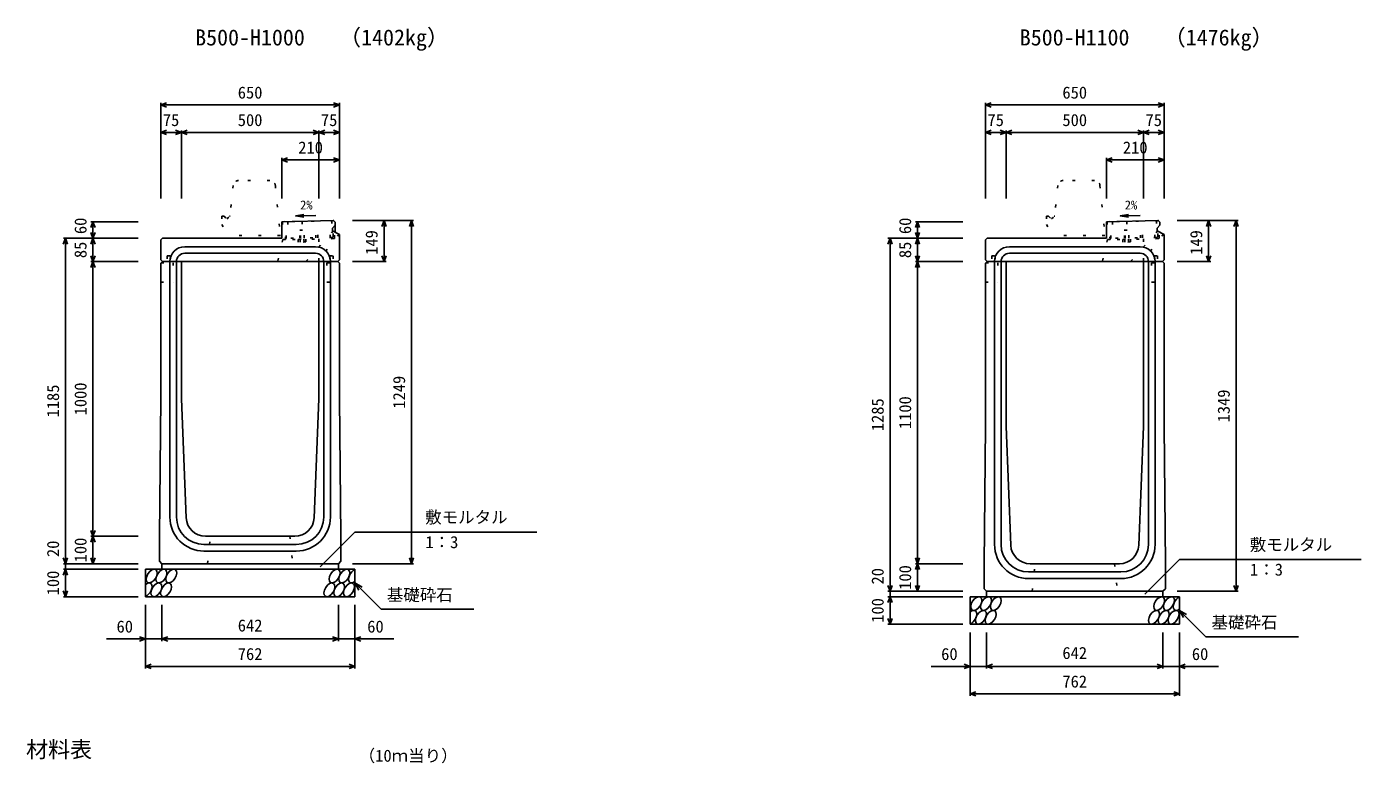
# Model space of a CAD drawing. Units: millimetres, scale not verified. Extents: x -12600 to 12600, y -5940 to 5940.
# Drawn here: x 1887 to 6742, y -2795 to -113 of the extents above; entities that cross this region are included whole.
import ezdxf
from ezdxf.enums import TextEntityAlignment as Align

# ---------------------------------------------------------------- set-up
doc = ezdxf.new("R2010")
doc.units = ezdxf.units.MM
doc.header["$LTSCALE"] = 40
doc.linetypes.add('DOTTED', pattern=[1.75, 0.25, -1.5])
for name, color, linetype, lineweight in [('0-0_DIM', 7, 'Continuous', 25), ('0-2_HATCH', 6, 'Continuous', 25), ('0-5_OUTLINE', 3, 'Continuous', 25), ('0-6_OUTLINE2', 4, 'DOTTED', 25), ('0-7_TXT', 7, 'Continuous', 25)]:
    doc.layers.add(name, color=color, linetype=linetype, lineweight=lineweight)
doc.styles.add('ＭＳ ゴシック', font='')
doc.styles.get('ＭＳ ゴシック').set_extended_font_data('MS Gothic')

msp = doc.modelspace()

# ---------------------------------------------------------------- linework, layer by layer
at = {"layer": '0-0_DIM'}
for p, q in [((2375, -391.04), (2375, -738.54)), ((3025, -398.54), (2375, -398.54)), ((3025, -391.04), (3025, -738.54)), ((5375, -391.04), (5375, -738.54)), ((6025, -398.54), (5375, -398.54)), ((6025, -391.04), (6025, -738.54)), ((2450, -498.54), (2375, -498.54)), ((2450, -491.04), (2450, -738.54)), ((2450, -498.54), (2950, -498.54)), ((2950, -491.04), (2950, -738.54)), ((2950, -498.54), (3025, -498.54)), ((5450, -498.54), (5375, -498.54)), ((5450, -491.04), (5450, -738.54)), ((5450, -498.54), (5950, -498.54)), ((5950, -491.04), (5950, -738.54)), ((5950, -498.54), (6025, -498.54)), ((2815, -591.04), (2815, -738.54)), ((2815, -598.54), (3025, -598.54)), ((5815, -591.04), (5815, -738.54)), ((5815, -598.54), (6025, -598.54)), ((2120.5, -823.54), (2293, -823.54)), ((2128, -823.54), (2128, -883.54)), ((3294.5, -819.54), (3072, -819.54)), ((3187, -819.54), (3187, -968.54)), ((3287, -819.54), (3287, -2068.54)), ((5120.5, -823.54), (5293, -823.54)), ((5128, -823.54), (5128, -883.54)), ((6294.5, -819.54), (6072, -819.54)), ((6187, -819.54), (6187, -968.54)), ((6287, -819.54), (6287, -2168.54)), ((2020.5, -883.54), (2293, -883.54)), ((2028, -883.54), (2028, -2068.54)), ((2128, -968.54), (2128, -883.54)), ((5020.5, -883.54), (5293, -883.54)), ((5028, -883.54), (5028, -2168.54)), ((5128, -968.54), (5128, -883.54)), ((2120.5, -968.54), (2293, -968.54)), ((2128, -968.54), (2128, -1968.54)), ((3194.5, -968.54), (3072, -968.54)), ((5120.5, -968.54), (5293, -968.54)), ((5128, -968.54), (5128, -2068.54)), ((6194.5, -968.54), (6072, -968.54)), ((2120.5, -1968.54), (2293, -1968.54)), ((2128, -1968.54), (2128, -2068.54)), ((2954.77, -2079.35), (3081, -1953.11)), ((3081, -1953.11), (3742.46, -1953.11)), ((2020.5, -2068.54), (2293, -2068.54)), ((2028, -2068.54), (2028, -2088.54)), ((3294.5, -2068.54), (3072, -2068.54)), ((5120.5, -2068.54), (5293, -2068.54)), ((5128, -2068.54), (5128, -2168.54)), ((5954.77, -2179.35), (6081, -2053.11)), ((6081, -2053.11), (6742.46, -2053.11)), ((2020.5, -2088.54), (2293, -2088.54)), ((2028, -2088.54), (2028, -2188.54)), ((3081, -2138.54), (3176.76, -2234.29)), ((3081, -2138.54), (3106.98, -2153.54)), ((3081, -2138.54), (3096, -2164.52)), ((5020.5, -2168.54), (5293, -2168.54)), ((5028, -2168.54), (5028, -2188.54)), ((6294.5, -2168.54), (6072, -2168.54)), ((2020.5, -2188.54), (2293, -2188.54)), ((2319, -2449.9), (2319, -2218.54)), ((2379, -2349.9), (2379, -2218.54)), ((3021, -2349.9), (3021, -2218.54)), ((3081, -2449.9), (3081, -2218.54)), ((5020.5, -2188.54), (5293, -2188.54)), ((5028, -2188.54), (5028, -2288.54)), ((3176.76, -2234.29), (3514.31, -2234.29)), ((6081, -2238.54), (6176.76, -2334.29)), ((6081, -2238.54), (6106.98, -2253.54)), ((6081, -2238.54), (6096, -2264.52)), ((5020.5, -2288.54), (5293, -2288.54)), ((5319, -2549.9), (5319, -2318.54)), ((5379, -2449.9), (5379, -2318.54)), ((6021, -2449.9), (6021, -2318.54)), ((6081, -2549.9), (6081, -2318.54)), ((2319, -2342.4), (2177.21, -2342.4)), ((2319, -2342.4), (2379, -2342.4)), ((2384, -2342.4), (3026, -2342.4)), ((3081, -2342.4), (3021, -2342.4)), ((3081, -2342.4), (3222.79, -2342.4)), ((6176.76, -2334.29), (6514.31, -2334.29)), ((2319, -2442.4), (3081, -2442.4)), ((5319, -2442.4), (5177.21, -2442.4)), ((5319, -2442.4), (5379, -2442.4)), ((5384, -2442.4), (6026, -2442.4)), ((6081, -2442.4), (6021, -2442.4)), ((6081, -2442.4), (6222.79, -2442.4)), ((5319, -2542.4), (6081, -2542.4))]:
    msp.add_line(p, q, dxfattribs=at)
for points in [[(2396.14, -406.23), (2375, -398.54), (2396.14, -390.84)], [(3003.86, -390.84), (3025, -398.54), (3003.86, -406.23)], [(5396.14, -406.23), (5375, -398.54), (5396.14, -390.84)], [(6003.86, -390.84), (6025, -398.54), (6003.86, -406.23)], [(2396.14, -490.84), (2375, -498.54), (2396.14, -506.23)], [(2428.86, -490.84), (2450, -498.54), (2428.86, -506.23)], [(2471.14, -506.23), (2450, -498.54), (2471.14, -490.84)], [(2928.86, -490.84), (2950, -498.54), (2928.86, -506.23)], [(2971.14, -490.84), (2950, -498.54), (2971.14, -506.23)], [(3003.86, -490.84), (3025, -498.54), (3003.86, -506.23)], [(5396.14, -490.84), (5375, -498.54), (5396.14, -506.23)], [(5428.86, -490.84), (5450, -498.54), (5428.86, -506.23)], [(5471.14, -506.23), (5450, -498.54), (5471.14, -490.84)], [(5928.86, -490.84), (5950, -498.54), (5928.86, -506.23)], [(5971.14, -490.84), (5950, -498.54), (5971.14, -506.23)], [(6003.86, -490.84), (6025, -498.54), (6003.86, -506.23)], [(2836.14, -590.84), (2815, -598.54), (2836.14, -606.23)], [(3003.86, -590.84), (3025, -598.54), (3003.86, -606.23)], [(5836.14, -590.84), (5815, -598.54), (5836.14, -606.23)], [(6003.86, -590.84), (6025, -598.54), (6003.86, -606.23)], [(2120.3, -844.68), (2128, -823.54), (2135.7, -844.68)], [(3179.3, -840.68), (3187, -819.54), (3194.7, -840.68)], [(3279.3, -840.68), (3287, -819.54), (3294.7, -840.68)], [(5120.3, -844.68), (5128, -823.54), (5135.7, -844.68)], [(6179.3, -840.68), (6187, -819.54), (6194.7, -840.68)], [(6279.3, -840.68), (6287, -819.54), (6294.7, -840.68)], [(2135.7, -862.39), (2128, -883.54), (2120.3, -862.39)], [(5135.7, -862.39), (5128, -883.54), (5120.3, -862.39)], [(2035.7, -904.68), (2028, -883.54), (2020.3, -904.68)], [(2120.3, -904.68), (2128, -883.54), (2135.7, -904.68)], [(5035.7, -904.68), (5028, -883.54), (5020.3, -904.68)], [(5120.3, -904.68), (5128, -883.54), (5135.7, -904.68)], [(2120.3, -947.39), (2128, -968.54), (2135.7, -947.39)], [(2120.3, -989.68), (2128, -968.54), (2135.7, -989.68)], [(3179.3, -947.39), (3187, -968.54), (3194.7, -947.39)], [(5120.3, -947.39), (5128, -968.54), (5135.7, -947.39)], [(5120.3, -989.68), (5128, -968.54), (5135.7, -989.68)], [(6179.3, -947.39), (6187, -968.54), (6194.7, -947.39)], [(2135.7, -1947.39), (2128, -1968.54), (2120.3, -1947.39)], [(2120.3, -1989.68), (2128, -1968.54), (2135.7, -1989.68)], [(2035.7, -2047.39), (2028, -2068.54), (2020.3, -2047.39)], [(2135.7, -2047.39), (2128, -2068.54), (2120.3, -2047.39)], [(3279.3, -2047.39), (3287, -2068.54), (3294.7, -2047.39)], [(5135.7, -2047.39), (5128, -2068.54), (5120.3, -2047.39)], [(5120.3, -2089.68), (5128, -2068.54), (5135.7, -2089.68)], [(2035.7, -2109.68), (2028, -2088.54), (2020.3, -2109.68)], [(2035.7, -2167.39), (2028, -2188.54), (2020.3, -2167.39)], [(5035.7, -2147.39), (5028, -2168.54), (5020.3, -2147.39)], [(5135.7, -2147.39), (5128, -2168.54), (5120.3, -2147.39)], [(6279.3, -2147.39), (6287, -2168.54), (6294.7, -2147.39)], [(5035.7, -2209.68), (5028, -2188.54), (5020.3, -2209.68)], [(5035.7, -2267.39), (5028, -2288.54), (5020.3, -2267.39)], [(2297.86, -2334.71), (2319, -2342.4), (2297.86, -2350.1)], [(2400.14, -2350.1), (2379, -2342.4), (2400.14, -2334.71)], [(2999.86, -2334.71), (3021, -2342.4), (2999.86, -2350.1)], [(3102.14, -2334.71), (3081, -2342.4), (3102.14, -2350.1)], [(2340.14, -2450.1), (2319, -2442.4), (2340.14, -2434.71)], [(3059.86, -2434.71), (3081, -2442.4), (3059.86, -2450.1)], [(5297.86, -2434.71), (5319, -2442.4), (5297.86, -2450.1)], [(5400.14, -2450.1), (5379, -2442.4), (5400.14, -2434.71)], [(5999.86, -2434.71), (6021, -2442.4), (5999.86, -2450.1)], [(6102.14, -2434.71), (6081, -2442.4), (6102.14, -2450.1)], [(5340.14, -2550.1), (5319, -2542.4), (5340.14, -2534.71)], [(6059.86, -2534.71), (6081, -2542.4), (6059.86, -2550.1)]]:
    msp.add_lwpolyline(points, dxfattribs=at)
at = {"layer": '0-2_HATCH', "linetype": 'DOTTED'}
for p, q in [((3002.46, -819.68), (2826, -823.31)), ((2828.35, -888.78), (2827, -823.29)), ((2831.25, -884.22), (2830, -823.23)), ((2837, -823.09), (2838.25, -884.08)), ((2883.24, -883.15), (2881.99, -822.16)), ((2888.98, -822.02), (2890.24, -883)), ((2939.23, -881.99), (2937.97, -821.01)), ((2946.23, -881.85), (2944.97, -820.86)), ((2991.22, -880.92), (2989.96, -819.93)), ((2996.96, -819.79), (2998.22, -880.78)), ((3001.46, -819.7), (3005.96, -819.6)), ((3002.63, -876.19), (3001.46, -819.7)), ((3007.25, -882.09), (3005.96, -819.6)), ((6002.46, -819.68), (5826, -823.31)), ((5828.35, -888.78), (5827, -823.29)), ((5831.25, -884.22), (5830, -823.23)), ((5837, -823.09), (5838.25, -884.08)), ((5883.24, -883.15), (5881.99, -822.16)), ((5888.98, -822.02), (5890.24, -883)), ((5939.23, -881.99), (5937.97, -821.01)), ((5946.23, -881.85), (5944.97, -820.86)), ((5991.22, -880.92), (5989.96, -819.93)), ((5996.96, -819.79), (5998.22, -880.78)), ((6001.46, -819.7), (6005.96, -819.6)), ((6002.63, -876.19), (6001.46, -819.7)), ((6007.25, -882.09), (6005.96, -819.6)), ((2896.87, -882.87), (2896.27, -853.87)), ((5896.87, -882.87), (5896.27, -853.87)), ((2998.22, -880.78), (2828.26, -884.28)), ((3004.31, -885.15), (2828.35, -888.78)), ((2882.04, -887.67), (2882.24, -897.67)), ((2895.89, -887.39), (2896.1, -897.39)), ((5998.22, -880.78), (5828.26, -884.28)), ((6004.31, -885.15), (5828.35, -888.78)), ((5882.04, -887.67), (5882.24, -897.67)), ((5895.89, -887.39), (5896.1, -897.39))]:
    msp.add_line(p, q, dxfattribs=at)
for points in [[(2826, -823.31), (2818, -823.48), (2819.34, -888.47), (2828.34, -888.28)], [(5826, -823.31), (5818, -823.48), (5819.34, -888.47), (5828.34, -888.28)], [(2880.87, -883.2), (2880.28, -854.2), (2896.27, -853.87)], [(5880.87, -883.2), (5880.28, -854.2), (5896.27, -853.87)]]:
    msp.add_lwpolyline(points, dxfattribs=at)
for points in [[(2875.11, -887.82), (2902.82, -887.24), (2903.03, -897.24), (2875.32, -897.81)], [(5875.11, -887.82), (5902.82, -887.24), (5903.03, -897.24), (5875.32, -897.81)]]:
    msp.add_lwpolyline(points, close=True, dxfattribs=at)
for centre, radius in [((2998.13, -876.28), 4.5), ((3004.25, -882.15), 3), ((5998.13, -876.28), 4.5), ((6004.25, -882.15), 3)]:
    msp.add_arc(centre, radius, 271.18119, 1.18119, dxfattribs=at)
at = {"layer": '0-2_HATCH'}
for centre in [(2341.89, -2113.54), (2377.37, -2113.54), (2412.84, -2113.54), (3007.05, -2113.54), (3042.52, -2113.54), (2358.77, -2163.54), (2394.25, -2163.54), (2988.45, -2163.54), (3023.93, -2163.54), (3059.41, -2163.54), (5341.89, -2213.54), (5377.37, -2213.54), (5412.84, -2213.54), (6007.05, -2213.54), (6042.52, -2213.54), (5358.77, -2263.54), (5394.25, -2263.54), (5988.45, -2263.54), (6023.93, -2263.54), (6059.41, -2263.54)]:
    msp.add_ellipse(centre, major_axis=(14.54, 23.54), ratio=0.5792, dxfattribs=at)
for centre, start_param, end_param in [((3078, -2113.54), 0.6666252, 4.1103269), ((2323.3, -2163.54), 3.7419964, 7.318141), ((6078, -2213.54), 0.6666252, 4.1103269), ((5323.3, -2263.54), 3.7419964, 7.318141)]:
    msp.add_ellipse(centre, major_axis=(14.54, 23.54), ratio=0.5792, start_param=start_param, end_param=end_param, dxfattribs=at)
at = {"layer": '0-5_OUTLINE', "linetype": 'DOTTED'}
for p, q in [((2771.9, -673.54), (2658.1, -673.54)), ((5771.9, -673.54), (5658.1, -673.54)), ((2638.19, -691.59), (2627, -803.54)), ((2791.8, -691.55), (2810, -873.54)), ((5638.19, -691.59), (5627, -803.54)), ((5791.8, -691.55), (5810, -873.54)), ((2597, -803.54), (2597, -833.54)), ((2597, -803.54), (2605, -803.54)), ((5597, -803.54), (5597, -833.54)), ((5597, -803.54), (5605, -803.54)), ((2597, -833.54), (2620, -873.54)), ((2810, -873.54), (2620, -873.54)), ((5597, -833.54), (5620, -873.54)), ((5810, -873.54), (5620, -873.54))]:
    msp.add_line(p, q, dxfattribs=at)
at = {"layer": '0-5_OUTLINE'}
for p, q in [((3003, -819.66), (2815, -823.54)), ((2815, -823.54), (2815, -883.54)), ((3003, -819.66), (3009, -825.54)), ((6003, -819.66), (5815, -823.54)), ((5815, -823.54), (5815, -883.54)), ((6003, -819.66), (6009, -825.54)), ((3000, -846.54), (3009, -836.54)), ((3000, -846.54), (3000, -856.54)), ((3000, -856.54), (3025, -869.54)), ((3009, -825.54), (3009, -836.54)), ((3025, -962.54), (3025, -869.54)), ((6000, -846.54), (6009, -836.54)), ((6000, -846.54), (6000, -856.54)), ((6000, -856.54), (6025, -869.54)), ((6009, -825.54), (6009, -836.54)), ((6025, -962.54), (6025, -869.54)), ((2375, -889.54), (2381, -883.54)), ((2375, -889.54), (2375, -962.54)), ((2381, -883.54), (2815, -883.54)), ((5375, -889.54), (5381, -883.54)), ((5375, -889.54), (5375, -962.54)), ((5381, -883.54), (5815, -883.54)), ((2375, -962.54), (2381, -968.54)), ((2375, -974.54), (2381, -968.54)), ((3019, -968.54), (2381, -968.54)), ((2450, -968.54), (2450, -1468.54)), ((2950, -968.54), (2950, -1468.54)), ((3019, -968.54), (3025, -962.54)), ((3019, -968.54), (3025, -974.54)), ((5375, -962.54), (5381, -968.54)), ((5375, -974.54), (5381, -968.54)), ((6019, -968.54), (5381, -968.54)), ((5450, -968.54), (5450, -1568.54)), ((5950, -968.54), (5950, -1568.54)), ((6019, -968.54), (6025, -962.54)), ((6019, -968.54), (6025, -974.54)), ((2375, -1468.54), (2375, -974.54)), ((3025, -974.54), (3025, -1468.54)), ((5375, -1568.54), (5375, -974.54)), ((6025, -974.54), (6025, -1568.54)), ((2375, -1468.54), (2370, -1968.54)), ((2450, -1468.54), (2467.31, -1901.33)), ((2950, -1468.54), (2932.69, -1901.33)), ((3025, -1468.54), (3030, -1968.54)), ((5375, -1568.54), (5370, -2068.54)), ((5450, -1568.54), (5467.31, -2001.33)), ((5950, -1568.54), (5932.69, -2001.33)), ((6025, -1568.54), (6030, -2068.54)), ((2370, -2059.54), (2370, -1968.54)), ((2862.74, -1968.54), (2537.26, -1968.54)), ((3030, -2059.54), (3030, -1968.54)), ((2370, -2059.54), (2379, -2068.54)), ((3021, -2068.54), (2379, -2068.54)), ((2379, -2068.54), (2379, -2088.54)), ((3021, -2068.54), (3030, -2059.54)), ((3021, -2068.54), (3021, -2088.54)), ((5370, -2159.54), (5370, -2068.54)), ((5862.74, -2068.54), (5537.26, -2068.54)), ((6030, -2159.54), (6030, -2068.54)), ((2319, -2088.54), (3081, -2088.54)), ((2319, -2188.54), (2319, -2088.54)), ((3081, -2188.54), (3081, -2088.54)), ((5370, -2159.54), (5379, -2168.54)), ((6021, -2168.54), (5379, -2168.54)), ((5379, -2168.54), (5379, -2188.54)), ((6021, -2168.54), (6030, -2159.54)), ((6021, -2168.54), (6021, -2188.54)), ((2319, -2188.54), (3081, -2188.54)), ((5319, -2188.54), (6081, -2188.54)), ((5319, -2288.54), (5319, -2188.54)), ((6081, -2288.54), (6081, -2188.54)), ((5319, -2288.54), (6081, -2288.54))]:
    msp.add_line(p, q, dxfattribs=at)
at = {"layer": '0-5_OUTLINE', "linetype": 'DOTTED'}
for points in [[(2605, -803.54), (2615, -813.54), (2625, -803.54), (2627, -803.54)], [(5605, -803.54), (5615, -813.54), (5625, -803.54), (5627, -803.54)]]:
    msp.add_lwpolyline(points, dxfattribs=at)
for centre, start, end in [((2658.1, -693.54), 90, 174.40835), ((2771.9, -693.54), 4.08463, 90), ((5658.1, -693.54), 90, 174.40835), ((5771.9, -693.54), 4.08463, 90)]:
    msp.add_arc(centre, 20, start, end, dxfattribs=at)
at = {"layer": '0-5_OUTLINE'}
for centre, start, end in [((2537.26, -1898.54), 182.29061, 270.36797), ((2862.74, -1898.54), 270, 357.70939), ((5537.26, -1998.54), 182.29061, 270.36797), ((5862.74, -1998.54), 270, 357.70939)]:
    msp.add_arc(centre, 70, start, end, dxfattribs=at)
at = {"layer": '0-6_OUTLINE2'}
for p, q in [((2902.91, -968.54), (3001.46, -857.3)), ((3023.39, -868.7), (2945.93, -968.54)), ((5902.91, -968.54), (6001.46, -857.3)), ((6023.39, -868.7), (5945.93, -968.54)), ((2819.33, -887.96), (2800, -968.54)), ((2950, -886.27), (2950, -968.54)), ((5819.33, -887.96), (5800, -968.54)), ((5950, -886.27), (5950, -968.54)), ((2398.5, -948.04), (2410.5, -948.04)), ((2398.5, -948.04), (2398.5, -973.04)), ((2410.5, -948.04), (2410.5, -973.04)), ((2989.5, -948.04), (3001.5, -948.04)), ((2989.5, -948.04), (2989.5, -973.04)), ((3001.5, -948.04), (3001.5, -973.04)), ((5398.5, -948.04), (5410.5, -948.04)), ((5398.5, -948.04), (5398.5, -973.04)), ((5410.5, -948.04), (5410.5, -973.04)), ((5989.5, -948.04), (6001.5, -948.04)), ((5989.5, -948.04), (5989.5, -973.04)), ((6001.5, -948.04), (6001.5, -973.04)), ((2376.5, -973.04), (2420, -973.04)), ((2420, -973.04), (2420, -1043.54)), ((2979.45, -973.04), (3023.5, -973.04)), ((2979.45, -973.04), (2979.45, -1043.54)), ((5376.5, -973.04), (5420, -973.04)), ((5420, -973.04), (5420, -1043.54)), ((5979.45, -973.04), (6023.5, -973.04)), ((5979.45, -973.04), (5979.45, -1043.54)), ((2375, -1043.54), (2420, -1043.54)), ((2979.45, -1043.54), (3024.45, -1043.54)), ((5375, -1043.54), (5420, -1043.54)), ((5979.45, -1043.54), (6024.45, -1043.54)), ((2545, -2068.54), (2555, -1968.54)), ((2845, -1968.54), (2855, -2068.54)), ((5545, -2168.54), (5555, -2068.54)), ((5845, -2068.54), (5855, -2168.54))]:
    msp.add_line(p, q, dxfattribs=at)
at = {"layer": '0-6_OUTLINE2', "linetype": 'Continuous'}
for p, q in [((3008.81, -836.74), (3009.32, -861.38)), ((2462, -914.54), (2938, -914.54)), ((5462, -914.54), (5938, -914.54)), ((2408, -968.54), (2408, -1898.54)), ((2432, -968.54), (2432, -1898.54)), ((2462, -938.54), (2938, -938.54)), ((2968, -968.54), (2968, -1898.54)), ((2992, -968.54), (2992, -1898.54)), ((5408, -968.54), (5408, -1998.54)), ((5432, -968.54), (5432, -1998.54)), ((5462, -938.54), (5938, -938.54)), ((5968, -968.54), (5968, -1998.54)), ((5992, -968.54), (5992, -1998.54)), ((2868, -1998.54), (2532, -1998.54)), ((2868, -2022.54), (2532, -2022.54)), ((5868, -2098.54), (5532, -2098.54)), ((5868, -2122.54), (5532, -2122.54))]:
    msp.add_line(p, q, dxfattribs=at)
for centre, radius, start, end in [((2462, -968.54), 54, 90, 180), ((2938, -968.54), 54, 0, 90), ((5462, -968.54), 54, 90, 180), ((5938, -968.54), 54, 0, 90), ((2462, -968.54), 30, 90, 180), ((2938, -968.54), 30, 0, 90), ((5462, -968.54), 30, 90, 180), ((5938, -968.54), 30, 0, 90), ((2532, -1898.54), 124, 180, 270), ((2532, -1898.54), 100, 180, 270), ((2868, -1898.54), 100, 270, 0), ((2868, -1898.54), 124, 270, 0), ((5532, -1998.54), 124, 180, 270), ((5532, -1998.54), 100, 180, 270), ((5868, -1998.54), 100, 270, 0), ((5868, -1998.54), 124, 270, 0)]:
    msp.add_arc(centre, radius, start, end, dxfattribs=at)
at = {"layer": '0-7_TXT'}
for p, q in [((2865.75, -802.49), (2895.4, -807.09)), ((5865.75, -802.49), (5895.4, -807.09))]:
    msp.add_line(p, q, dxfattribs=at)
for points in [[(2938.49, -800.99), (2865.75, -802.49), (2895.19, -796.67)], [(5938.49, -800.99), (5865.75, -802.49), (5895.19, -796.67)]]:
    msp.add_lwpolyline(points, dxfattribs=at)

# ---------------------------------------------------------------- texts
at = {"layer": '0-0_DIM', "style": 'ＭＳ ゴシック'}
for s, p in [('650', (2655, -388.54)), ('650', (5655, -388.54)), ('75', (2382.5, -488.54)), ('500', (2655, -488.54)), ('75', (2957.5, -488.54)), ('75', (5382.5, -488.54)), ('500', (5655, -488.54)), ('75', (5957.5, -488.54)), ('210', (2875, -588.54)), ('210', (5875, -588.54)), ('敷モルタル', (3336.6, -1934.38)), ('1：3', (3337.6, -2025.07)), ('敷モルタル', (6336.6, -2034.38)), ('1：3', (6337.6, -2125.07)), ('基礎砕石', (3197.32, -2217.12)), ('60', (2214, -2332.4)), ('642', (2655, -2328.54)), ('60', (3126, -2332.4)), ('基礎砕石', (6197.32, -2317.12)), ('762', (2655, -2432.4)), ('60', (5214, -2432.4)), ('642', (5655, -2428.54)), ('60', (6126, -2432.4)), ('762', (5655, -2532.4))]:
    msp.add_text(s, height=43.99, dxfattribs=at).set_placement(p, align=Align.BOTTOM_LEFT)
for s, p in [('60', (2118, -868.54)), ('60', (5118, -868.54)), ('149', (3177, -944.04)), ('149', (6177, -944.04)), ('85', (2118, -956.04)), ('85', (5118, -956.04)), ('1249', (3277, -1504.04)), ('1185', (2018, -1536.04)), ('1000', (2118, -1528.54)), ('1349', (6277, -1554.04)), ('1285', (5018, -1586.04)), ('1100', (5118, -1578.54)), ('20', (2018, -2044.22)), ('100', (2118, -2063.54)), ('20', (5018, -2144.22)), ('100', (5118, -2163.54)), ('100', (2018, -2183.54)), ('100', (5018, -2283.54))]:
    msp.add_text(s, height=43.99, rotation=90, dxfattribs=at).set_placement(p, align=Align.BOTTOM_LEFT)
at = {"layer": '0-7_TXT', "style": 'ＭＳ ゴシック'}
for s, height, p in [('B500-H1000', 58.65, (2500, -199.56)), ('（1402kg）', 58.65, (3023.7, -199.56)), ('B500-H1100', 58.65, (5500, -199.56)), ('（1476kg）', 58.65, (6023.7, -199.56)), ('2%', 32.99, (2882.05, -788.91)), ('2%', 32.99, (5882.05, -788.91)), ('材料表', 58.65, (1885, -2791.64)), ('（10ｍ当り）', 43.99, (3095, -2802.64))]:
    msp.add_text(s, height=height, dxfattribs=at).set_placement(p, align=Align.BOTTOM_LEFT)

doc.saveas('drawing.dxf')
